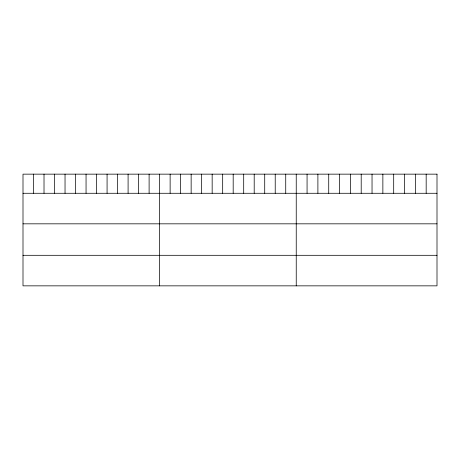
<?xml version="1.0" encoding="UTF-8"?>
<svg xmlns="http://www.w3.org/2000/svg" width="460" height="460" viewBox="0 0 460 460"><rect width="100%" height="100%" fill="white"/><g stroke="black" fill="none" stroke-linecap="round" stroke-linejoin="round"><path stroke-width="0.69" d="M23 193.28L437 193.28M23 223.83L437 223.83M23 255.306L437 255.306M426.173 174.15L426.173 193.28M415.345 174.15L415.345 193.28M404.518 174.15L404.518 193.28M393.691 174.15L393.691 193.28M382.864 174.15L382.864 193.28M372.036 174.15L372.036 193.28M361.203 174.15L361.203 193.28M350.376 174.15L350.376 193.28M339.549 174.15L339.549 193.28M328.722 174.15L328.722 193.28M317.894 174.15L317.894 193.28M307.067 174.15L307.067 193.28M296.24 174.15L296.24 285.85M285.729 174.15L285.729 193.28M275.224 174.15L275.224 193.28M264.713 174.15L264.713 193.28M254.202 174.15L254.202 193.28M243.696 174.15L243.696 193.28M233.185 174.15L233.185 193.28M222.674 174.15L222.674 193.28M212.163 174.15L212.163 193.28M201.658 174.15L201.658 193.28M191.147 174.15L191.147 193.28M180.636 174.15L180.636 193.28M170.131 174.15L170.131 193.28M159.62 174.15L159.62 285.85M149.109 174.15L149.109 193.28M138.604 174.15L138.604 193.28M128.093 174.15L128.093 193.28M117.582 174.15L117.582 193.28M107.076 174.15L107.076 193.28M96.565 174.15L96.565 193.28M86.054 174.15L86.054 193.28M75.543 174.15L75.543 193.28M65.038 174.15L65.038 193.28M54.527 174.15L54.527 193.28M44.016 174.15L44.016 193.28M33.511 174.15L33.511 193.28M437 174.15L23 174.15L23 285.85L437 285.85L437 174.15"/></g></svg>
